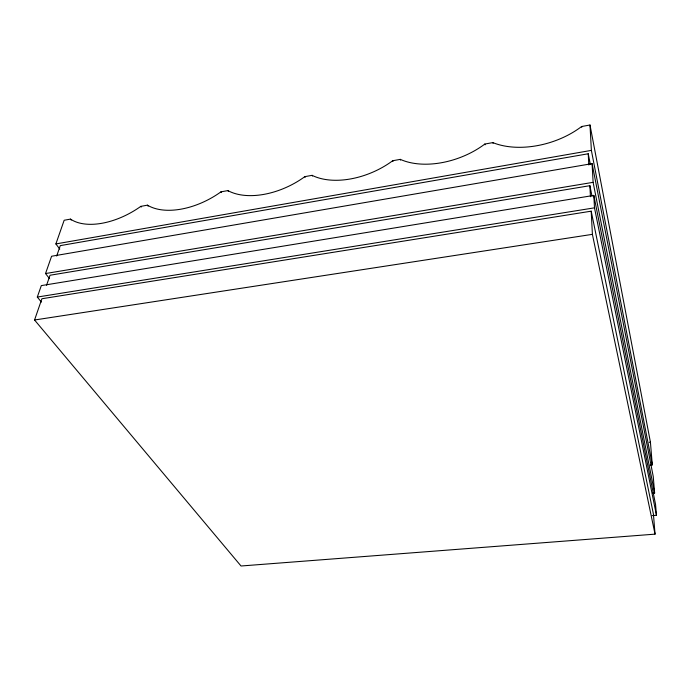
<?xml version="1.0" encoding="UTF-8"?>
<svg xmlns="http://www.w3.org/2000/svg" width="691" height="691" viewBox="0 0 691 691"><rect width="100%" height="100%" fill="white"/><g stroke="black" fill="none" stroke-linecap="round" stroke-linejoin="round"><path stroke-width="1.04" d="M34.55 320.002L41.901 298.745L591.202 211.178L653.436 514.156L655.042 534.143L241.029 565.998L34.55 320.002L592.394 234.344L591.202 211.178M46.556 285.288L50.037 275.243L589.881 185.689L592.014 196.253M56.679 256.041L60.281 245.625L588.24 153.765L590.321 164.346M41.391 302.062L37.305 297.061L41.313 285.608L593.819 195.398L655.56 504.473L656.45 515.279L652.174 515.624M49.527 278.637L45.528 273.55L51.583 256.249L592.092 163.629L653.263 476.626L654.619 493.063L652.468 493.253M59.772 249.088L55.885 243.932L64.168 220.256L70.508 219.107A60.039 34.032 -30.6 0 0 140.817 206.367L147.451 205.167A61.093 35.699 -28.5 0 0 220.956 191.848L227.9 190.595A62.38 37.374 -26.1 0 0 304.826 176.654L312.09 175.341A63.961 39.016 -23.4 0 0 392.687 160.744L400.305 159.362A65.904 40.605 -20.4 0 0 484.84 144.048L492.83 142.605A68.271 42.099 -17.2 0 0 581.597 126.522L589.993 125.002L650.421 442.18L652.295 464.87L650.145 465.078M55.885 243.932L591.375 150.379L589.993 125.002M45.528 273.55L593.111 182.329L592.092 163.629M37.305 297.061L594.493 207.836L593.819 195.398M649.281 442.3L650.421 442.18M70.508 219.107L71.208 220.066M140.817 206.367L141.249 207.032M147.451 205.167L148.09 206.16M220.956 191.848L221.345 192.539M227.9 190.595L228.28 191.286M304.826 176.654L305.163 177.371M312.09 175.341L312.427 176.058M392.687 160.744L392.972 161.487M400.305 159.362L400.581 160.105M484.84 144.048L485.065 144.816M492.83 142.605L493.054 143.374M592.394 234.344L655.042 534.143M594.493 207.836L656.45 515.279M593.111 182.329L654.619 493.063M581.597 126.522L581.753 127.325M591.375 150.379L652.295 464.87M588.24 153.765L588.818 164.976M589.881 185.689L590.46 196.736"/></g></svg>
